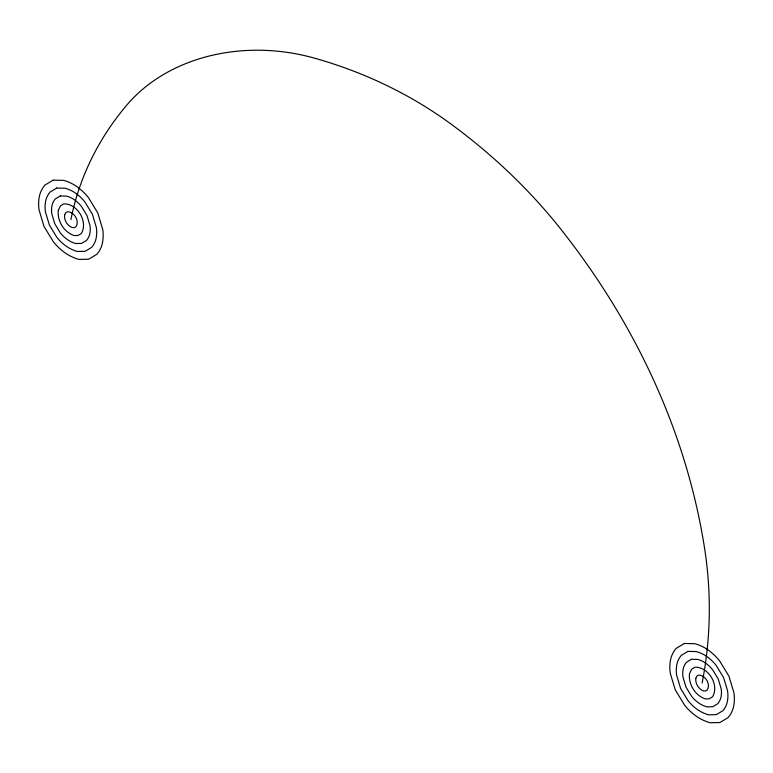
<?xml version="1.0" encoding="UTF-8"?>
<svg xmlns="http://www.w3.org/2000/svg" width="773" height="773" viewBox="0 0 773 773"><rect width="100%" height="100%" fill="white"/><g stroke="black" fill="none" stroke-linecap="round" stroke-linejoin="round"><path stroke-width="1.16" d="M70.894 219.687A365.726 298.107 10.9 0 1 126.559 105.36A173.432 141.362 10.9 0 1 314.34 58.11A365.726 298.107 10.9 0 1 450.988 124.038A572.783 466.892 10.9 0 1 561.923 230.557A865.316 705.343 10.9 0 1 704.522 547.97A572.783 466.892 10.9 0 1 702.106 683.023M58.275 210.42C57.154 221.02 63.937 232.142 74.121 235.581L78.005 235.494L81.3 233.523C88.422 221.87 77.348 203.396 63.792 203.879L60.497 205.85L58.275 210.42M64.584 215.049C64.024 220.353 67.415 225.909 72.507 227.629L74.45 227.591L76.102 226.605C79.658 220.778 74.121 211.541 67.348 211.783L65.695 212.768L64.584 215.049M689.477 673.756C688.356 684.356 695.14 695.478 705.324 698.908L709.208 698.831L712.503 696.86C719.624 685.197 708.551 666.732 694.995 667.205L691.7 669.176L689.477 673.756M695.787 678.385C695.227 683.69 698.618 689.245 703.71 690.965L705.652 690.927L707.305 689.941C710.86 684.115 705.324 674.877 698.55 675.109L696.898 676.095L695.787 678.385M53.144 180.157L44.902 185.085A36.573 29.809 10.9 0 0 39.336 196.516A57.279 46.689 10.9 0 0 39.094 210.024L44.022 226.45L53.356 241.765A57.279 46.689 10.9 0 0 64.449 252.413A38.834 31.654 10.9 0 0 78.962 259.419L88.653 259.216L96.896 254.288A36.573 29.809 10.9 0 0 102.461 242.857A57.279 46.689 10.9 0 0 102.703 229.349L97.775 212.923L88.441 197.608A57.279 46.689 10.9 0 0 77.348 186.96A36.573 29.809 10.9 0 0 63.686 180.36L53.144 180.157M56.69 188.061L50.1 192.004A29.258 23.847 10.9 0 0 45.646 201.154A45.82 37.355 10.9 0 0 45.452 211.957L49.395 225.098L56.864 237.35A45.82 37.355 10.9 0 0 65.744 245.872A31.065 25.325 10.9 0 0 77.348 251.476L85.107 251.302L91.697 247.37A29.258 23.847 10.9 0 0 96.142 238.219A45.82 37.355 10.9 0 0 96.335 227.417L92.402 214.276L84.933 202.024A45.82 37.355 10.9 0 0 76.054 193.501A29.258 23.847 10.9 0 0 65.125 188.226L56.69 188.061M60.246 195.975L55.298 198.922A21.944 17.885 10.9 0 0 51.965 205.782A34.37 28.012 10.9 0 0 51.82 213.889L54.777 223.745L60.371 232.934A34.37 28.012 10.9 0 0 67.029 239.321A23.296 18.996 10.9 0 0 75.735 243.524L81.552 243.398L86.499 240.442A21.944 17.885 10.9 0 0 89.832 233.581A34.37 28.012 10.9 0 0 89.977 225.484L87.02 215.628L81.426 206.439A34.37 28.012 10.9 0 0 74.768 200.043A21.944 17.885 10.9 0 0 66.565 196.091L60.246 195.975M684.347 643.494L676.104 648.421A36.573 29.809 10.9 0 0 670.539 659.852A57.279 46.689 10.9 0 0 670.297 673.36L675.225 689.777L684.559 705.102A57.279 46.689 10.9 0 0 695.652 715.75A38.834 31.654 10.9 0 0 710.165 722.755L719.856 722.542L728.098 717.615A36.573 29.809 10.9 0 0 733.664 706.184A57.279 46.689 10.9 0 0 733.906 692.685L728.978 676.259L719.644 660.944A57.279 46.689 10.9 0 0 708.551 650.286A36.573 29.809 10.9 0 0 694.888 643.696L684.347 643.494M687.893 651.397L681.303 655.34A29.258 23.847 10.9 0 0 676.858 664.48A45.82 37.355 10.9 0 0 676.665 675.293L680.598 688.434L688.067 700.686A45.82 37.355 10.9 0 0 696.946 709.208A31.065 25.325 10.9 0 0 708.551 714.803L716.31 714.639L722.9 710.696A29.258 23.847 10.9 0 0 727.354 701.555A45.82 37.355 10.9 0 0 727.548 690.753L723.605 677.612L716.136 665.36A45.82 37.355 10.9 0 0 707.256 656.837A29.258 23.847 10.9 0 0 696.328 651.562L687.893 651.397M691.449 659.301L686.501 662.258A21.944 17.885 10.9 0 0 683.168 669.118A34.37 28.012 10.9 0 0 683.023 677.225L685.98 687.081L691.574 696.27A34.37 28.012 10.9 0 0 698.232 702.657A23.296 18.996 10.9 0 0 706.937 706.86L712.754 706.735L717.702 703.778A21.944 17.885 10.9 0 0 721.035 696.917A34.37 28.012 10.9 0 0 721.18 688.82L718.223 678.965L712.629 669.776A34.37 28.012 10.9 0 0 705.971 663.379A21.944 17.885 10.9 0 0 697.768 659.427L691.449 659.301"/></g></svg>
